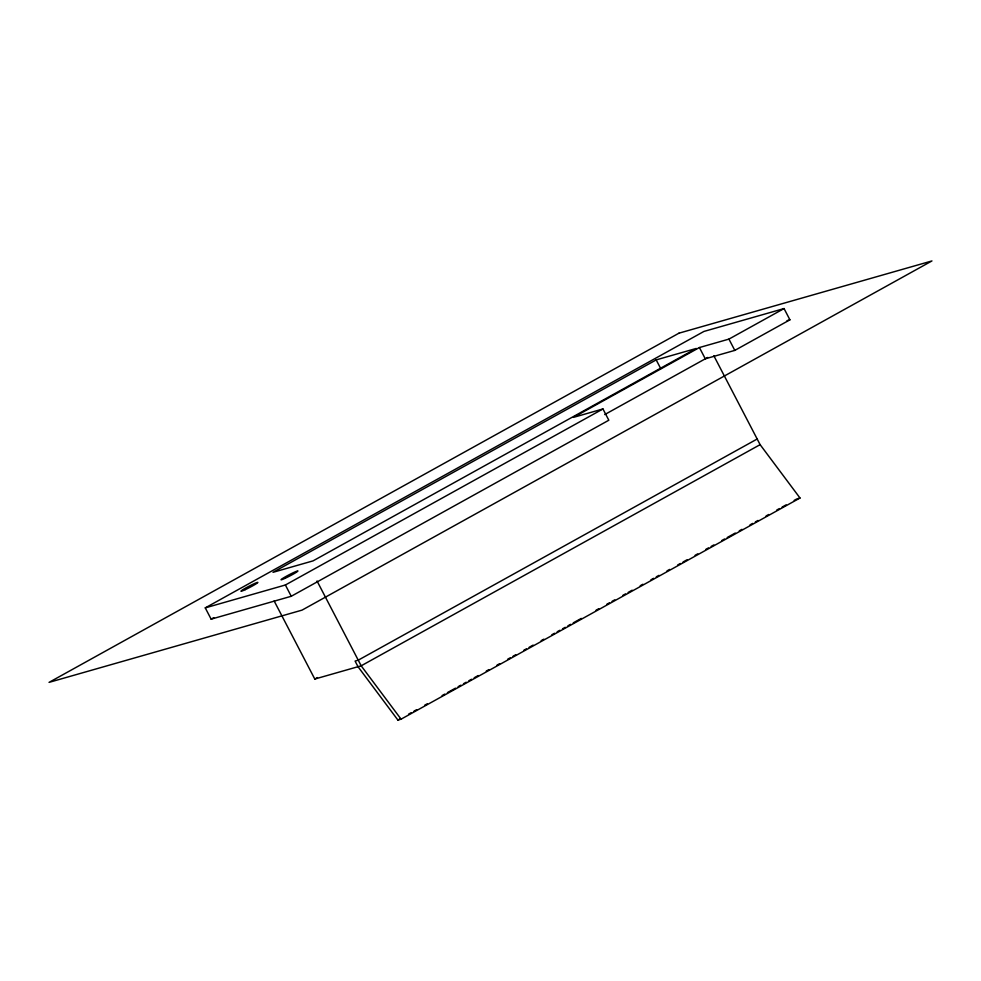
<?xml version="1.0" encoding="UTF-8"?>
<svg xmlns="http://www.w3.org/2000/svg" width="981" height="981" viewBox="0 0 981 981"><rect width="100%" height="100%" fill="white"/><g stroke="black" fill="none" stroke-linecap="round" stroke-linejoin="round"><path stroke-width="1.47" d="M205.262 607.877L703.929 331.443L784.052 308.561L789.913 319.831L734.806 350.389L705.29 358.813L699.416 347.544L573.431 417.379L602.959 408.954L608.821 420.224L291.247 596.276L211.136 619.158L205.262 607.877L285.385 584.995L602.959 408.954M656.191 359.892L273.012 572.315L313.062 560.874L696.252 348.451L656.191 359.892L660.765 368.66M211.136 619.158L213.809 617.674M699.416 347.544L728.932 339.107L784.052 308.561M604.725 414.571L707.804 357.427M274.153 600.973L314.791 679.048L317.476 677.564M757.185 439.01L358.249 660.164L355.085 661.071L358.016 666.712L397.906 720.066L401.07 719.171L800.005 498.017L760.116 444.651L713.861 355.796M760.116 444.651L361.18 665.805L314.791 679.048M397.906 720.066L400.579 718.582M408.611 714.131L411.297 712.647M413.97 711.164L416.643 709.68M424.675 705.229L427.36 703.745M442.088 695.578L444.761 694.094M447.434 692.611L455.466 688.159M458.152 686.675L460.825 685.192M463.498 683.708L466.183 682.224M468.857 680.74L471.53 679.257M474.215 677.773L478.225 675.541M486.257 671.09L488.943 669.606M496.975 665.155L499.648 663.671M507.68 659.22L510.353 657.736M513.038 656.252L515.712 654.768M523.744 650.317L526.417 648.833M529.102 647.337L533.112 645.118M541.144 640.667L543.83 639.183M551.862 634.732L554.535 633.248M557.208 631.764L559.893 630.28M562.567 628.784L565.24 627.3M567.925 625.817L570.599 624.333M573.272 622.849L581.304 618.398M596.031 610.231L598.717 608.747M606.749 604.296L609.422 602.812M612.095 601.328L614.78 599.845M622.812 595.393L625.486 593.91M628.159 592.426L632.181 590.194M640.213 585.743L642.886 584.259M650.918 579.808L653.604 578.324M656.277 576.84L658.95 575.356M666.982 570.905L669.667 569.421M677.699 564.97L680.373 563.486M683.046 562.003L687.068 559.771M695.1 555.32L697.773 553.836M705.805 549.385L708.49 547.901M711.164 546.417L713.837 544.933M721.869 540.482L724.554 538.998M727.228 537.514L735.26 533.051M739.269 530.831L741.955 529.348M749.987 524.896L752.66 523.413M755.345 521.929L758.019 520.445M766.051 515.994L768.724 514.498M776.756 510.046L779.441 508.563M782.115 507.079L786.124 504.859M794.156 500.408L796.842 498.924M787.007 320.664L789.913 319.831M797.896 498.618L800.005 498.017M401.07 719.171L361.18 665.805L317.022 580.985M728.932 339.107L734.806 350.389M285.385 584.995L291.247 596.276M678.95 333.184L49.05 682.371L302.05 610.121L931.95 260.934L678.95 333.184M245.201 589.667A9.565 0.699 -27.5 0 0 257.893 582.42A9.565 0.699 -27.5 0 0 245.127 588.342A9.565 0.699 -27.5 0 0 245.201 589.667M285.263 578.226A9.565 0.699 -27.5 0 0 297.954 570.979A9.565 0.699 -27.5 0 0 285.189 576.902A9.565 0.699 -27.5 0 0 285.263 578.226"/></g></svg>
